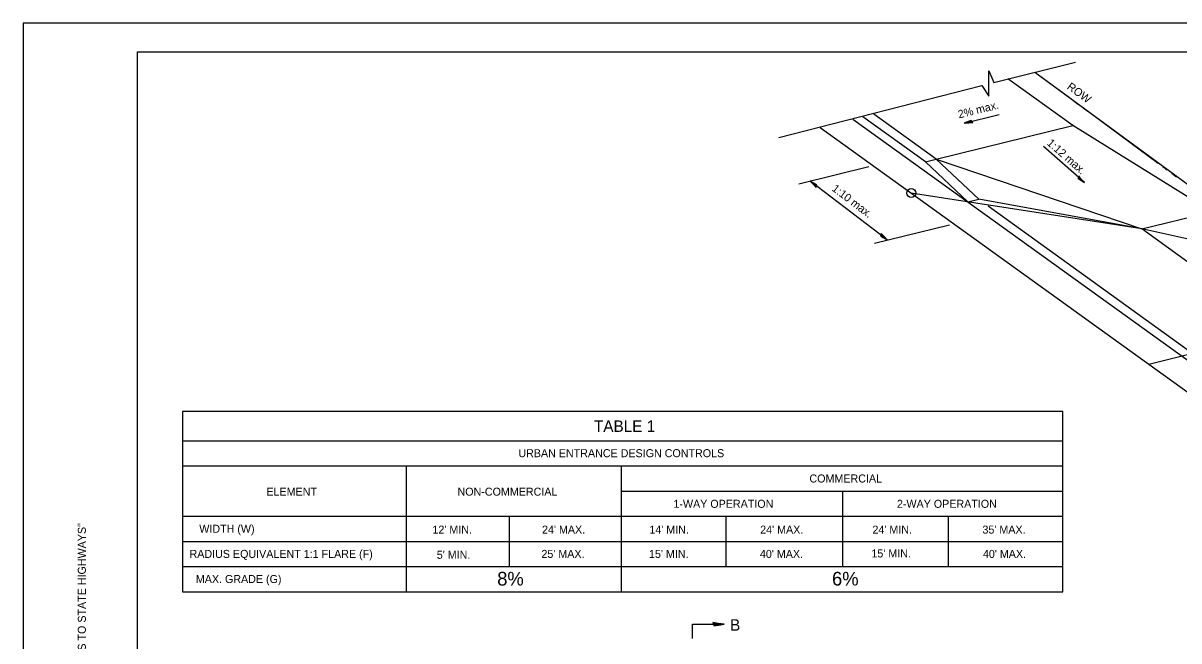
# Model space of a CAD drawing. Extents: x 0 to 2.83, y -0.12 to 1.83.
# Drawn here: x 0 to 1.684, y 0.933 to 1.833 of the extents above; entities that cross this region are included whole.
import ezdxf

# ---------------------------------------------------------------- set-up
doc = ezdxf.new("R2010")
doc.units = 0
for name, color, linetype in [('RD_Pr_Roadway_Dimensions', 7, 'Continuous'), ('RD_Pr_Roadway_Notes', 7, 'Continuous'), ('SH_General_Details', 7, 'Continuous'), ('SH_Printer_Plotting_Border', 7, 'Continuous'), ('STG_Traffic_Control', 7, 'Continuous')]:
    doc.layers.add(name, color=color, linetype=linetype)

msp = doc.modelspace()

# ---------------------------------------------------------------- linework, layer by layer
at = {"layer": 'RD_Pr_Roadway_Dimensions'}
for p, q in [((1.1304, 1.5992), (1.2326, 1.6244)), ((1.2593, 1.5174), (1.1469, 1.603)), ((1.2408, 1.5126), (1.3502, 1.5395))]:
    msp.add_line(p, q, dxfattribs=at)
for points in [[(1.1559, 1.5959), (1.1566, 1.5975), (1.1523, 1.5999), (1.1469, 1.603), (1.1516, 1.5983), (1.1556, 1.5939), (1.1559, 1.5959), (1.1562, 1.5971), (1.1502, 1.6005), (1.1553, 1.595), (1.1553, 1.5968), (1.1527, 1.5985), (1.1548, 1.5963)], [(1.2503, 1.5245), (1.2496, 1.5229), (1.2539, 1.5206), (1.2593, 1.5174), (1.2546, 1.5222), (1.2505, 1.5266), (1.2503, 1.5245), (1.25, 1.5233), (1.256, 1.52), (1.2509, 1.5255), (1.2509, 1.5237), (1.2535, 1.522), (1.2514, 1.5241)]]:
    msp.add_lwpolyline(points, dxfattribs=at)
msp.add_circle((1.2942, 1.5856), 0.00657, dxfattribs=at)
at = {"layer": 'RD_Pr_Roadway_Notes'}
for p, q in [((1.3713, 1.6874), (1.4225, 1.6999)), ((1.5465, 1.6008), (1.4868, 1.6535))]:
    msp.add_line(p, q, dxfattribs=at)
for points in [[(1.3825, 1.69), (1.3817, 1.6915), (1.3772, 1.6897), (1.3713, 1.6874), (1.378, 1.6881), (1.3839, 1.6885), (1.3825, 1.69), (1.3817, 1.6909), (1.3754, 1.6884), (1.3829, 1.6889), (1.3815, 1.69), (1.3785, 1.6891), (1.3815, 1.6894)], [(1.538, 1.6086), (1.5371, 1.607), (1.5413, 1.6044), (1.5465, 1.6008), (1.5421, 1.6059), (1.5384, 1.6106), (1.538, 1.6086), (1.5376, 1.6074), (1.5433, 1.6036), (1.5386, 1.6095), (1.5385, 1.6077), (1.541, 1.6058), (1.539, 1.6081)]]:
    msp.add_lwpolyline(points, dxfattribs=at)
at = {"layer": 'SH_General_Details'}
for p, q in [((0, 1.8333), (0, 0)), ((2.8333, 1.8333), (0, 1.8333)), ((1.4145, 1.747), (1.5338, 1.7763)), ((1.4073, 1.7271), (1.4073, 1.7637)), ((1.4073, 1.7637), (1.4145, 1.747)), ((1.5297, 1.684), (1.435, 1.752)), ((1.4743, 1.7616), (2.0869, 1.3129)), ((1.1011, 1.6664), (1.397, 1.7426)), ((1.397, 1.7426), (1.4073, 1.7271)), ((1.8292, 1.2461), (1.2091, 1.693)), ((1.3148, 1.6312), (1.2236, 1.6966)), ((1.3308, 1.6352), (1.2397, 1.7006)), ((1.1614, 1.6813), (1.7815, 1.2344)), ((1.3308, 1.6352), (1.5297, 1.684)), ((1.732, 1.5581), (1.5297, 1.684)), ((1.3148, 1.6312), (1.3308, 1.6352)), ((1.3927, 1.5769), (1.3308, 1.6352)), ((1.3308, 1.6352), (1.6305, 1.5337)), ((1.3765, 1.5729), (1.3148, 1.6312)), ((1.6305, 1.5337), (1.2942, 1.5856)), ((1.3765, 1.5729), (1.3927, 1.5769)), ((1.6305, 1.5337), (1.3927, 1.5769)), ((1.7789, 1.2974), (1.4064, 1.5665)), ((1.6305, 1.5337), (1.732, 1.5581)), ((1.9734, 1.2832), (1.6305, 1.5337)), ((1.8249, 1.4902), (1.6305, 1.5337)), ((1.6407, 1.3363), (2.2991, 1.5018)), ((1.5153, 1.2674), (0.2322, 1.2674)), ((0.2322, 1.2674), (0.2322, 1.0047)), ((1.5153, 1.0047), (1.5153, 1.2674)), ((0.2322, 1.2247), (1.5153, 1.2247)), ((0.2322, 1.188), (1.5153, 1.188)), ((0.5589, 1.0051), (0.5589, 1.1874)), ((0.872, 1.0051), (0.872, 1.1874)), ((0.872, 1.1514), (1.5153, 1.1514)), ((1.1944, 1.0414), (1.1944, 1.1514)), ((0.2322, 1.1147), (1.5153, 1.1147)), ((0.709, 1.0414), (0.709, 1.1135)), ((1.0246, 1.0414), (1.0246, 1.1135)), ((1.3484, 1.0414), (1.3484, 1.1135)), ((0.2322, 1.078), (1.5153, 1.078)), ((0.2322, 1.0414), (1.5153, 1.0414)), ((0.2322, 1.0047), (1.5153, 1.0047)), ((0.9753, 0.9365), (0.9753, 0.9571)), ((0.9753, 0.9571), (1.0216, 0.9571))]:
    msp.add_line(p, q, dxfattribs=at)
msp.add_lwpolyline([(0.1667, 1.7917), (2.7917, 1.7917), (2.7917, 0.0417), (0.1667, 0.0417)], close=True, dxfattribs=at)
for points in [[(1.4743, 1.7616), (1.5248, 1.7248)], [(1.5315, 1.7198), (1.5382, 1.7149)], [(1.5449, 1.71), (1.5517, 1.7051)], [(1.5584, 1.7002), (1.654, 1.6291)], [(1.5584, 1.7002), (1.5584, 1.7002)], [(1.6607, 1.6242), (1.6674, 1.6193)], [(1.6742, 1.6144), (1.6809, 1.6095)]]:
    msp.add_lwpolyline(points, dxfattribs=at)
at = {"layer": 'SH_Printer_Plotting_Border'}
msp.add_lwpolyline([(0, 0), (2.8333, 0), (2.8333, 1.8333), (0, 1.8333)], close=True, dxfattribs=at)
at = {"layer": 'STG_Traffic_Control'}
msp.add_lwpolyline([(1.0063, 0.9573), (1.0068, 0.955), (1.0133, 0.956), (1.0216, 0.9571), (1.0127, 0.9583), (1.005, 0.9597), (1.0063, 0.9573), (1.007, 0.9558), (1.016, 0.9571), (1.0062, 0.9588), (1.0076, 0.9569), (1.0118, 0.9572), (1.0078, 0.9578)], dxfattribs=at)

# ---------------------------------------------------------------- texts
at = {"layer": 'RD_Pr_Roadway_Dimensions'}
msp.add_text('1:10 max.', height=0.01167, rotation=322.7297, dxfattribs=at).set_placement((1.1775, 1.5902))
at = {"layer": 'RD_Pr_Roadway_Notes'}
for s, height, rotation, p in [('ROW', 0.01167, 323.8479, (1.5202, 1.7384)), ('2% max.', 0.01167, 13.8488, (1.3639, 1.6944)), ('1:12 max.', 0.01167, 318.5532, (1.491, 1.6571)), ('    1.  DESIGNER SHOULD REVIEW "HANDBOOK FOR THE POLICY ON PERMITS FOR ACCESS DRIVEWAYS TO STATE HIGHWAYS"', 0.0116667, 90, (0.0914, 0.1348))]:
    msp.add_text(s, height=height, rotation=rotation, dxfattribs=at).set_placement(p)
at = {"layer": 'SH_General_Details'}
for s, height, p in [('TABLE 1', 0.01667, (0.8319, 1.2376)), ('URBAN ENTRANCE DESIGN CONTROLS', 0.011667, (0.7217, 1.2007)), ('COMMERCIAL', 0.01167, (1.1459, 1.1638)), ('ELEMENT', 0.01167, (0.3545, 1.1446)), ('NON-COMMERCIAL', 0.011667, (0.633, 1.1446)), ('1-WAY OPERATION', 0.011667, (0.9477, 1.1269)), ('2-WAY OPERATION', 0.011667, (1.2734, 1.1269)), ('WIDTH (W)', 0.01167, (0.2567, 1.0905)), ("12' MIN.", 0.01167, (0.5965, 1.0893)), ("24' MAX.", 0.01167, (0.7562, 1.0893)), ("14' MIN.", 0.01167, (0.9126, 1.0893)), ("24' MAX.", 0.01167, (1.0741, 1.0893)), ("24' MIN.", 0.01167, (1.2377, 1.0893)), ("35' MAX.", 0.01167, (1.398, 1.0893)), ('RADIUS EQUIVALENT 1:1 FLARE (F)', 0.011667, (0.2425, 1.0539)), ("5' MIN.", 0.01167, (0.6028, 1.0526)), ("25' MAX.", 0.01167, (0.7553, 1.0539)), ("15' MIN.", 0.01167, (0.9121, 1.0539)), ("40' MAX.", 0.01167, (1.0737, 1.0539)), ("15' MIN.", 0.01167, (1.2362, 1.0546)), ("40' MAX.", 0.01167, (1.3987, 1.0539)), ('MAX. GRADE (G)', 0.011667, (0.2517, 1.0173)), ('8%', 0.02, (0.6909, 1.0136)), ('6%', 0.02, (1.1788, 1.0136)), ('B', 0.0167, (1.0302, 0.9478))]:
    msp.add_text(s, height=height, dxfattribs=at).set_placement(p)

doc.saveas('drawing.dxf')
